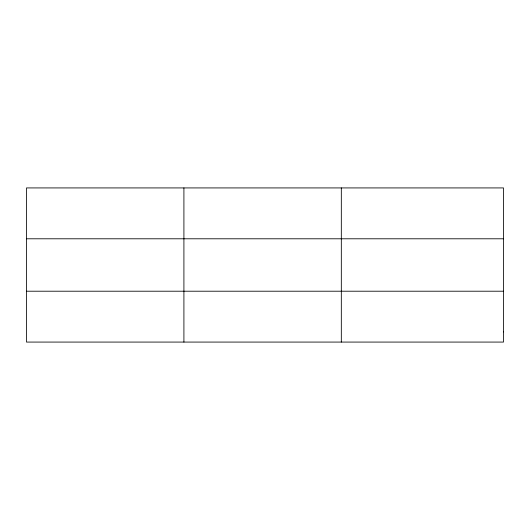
<?xml version="1.0" encoding="UTF-8"?>
<svg xmlns="http://www.w3.org/2000/svg" width="530" height="530" viewBox="0 0 530 530"><rect width="100%" height="100%" fill="white"/><g stroke="black" fill="none" stroke-linecap="round" stroke-linejoin="round"><path stroke-width="0.79" d="M183.91 187.925L183.91 342.075M341.32 187.925L341.32 342.075M26.5 238.791L503.5 238.791M26.5 291.209L503.5 291.209M503.5 331.899L503.5 342.075L26.5 342.075L26.5 187.925L503.5 187.925L503.5 331.899"/></g></svg>
